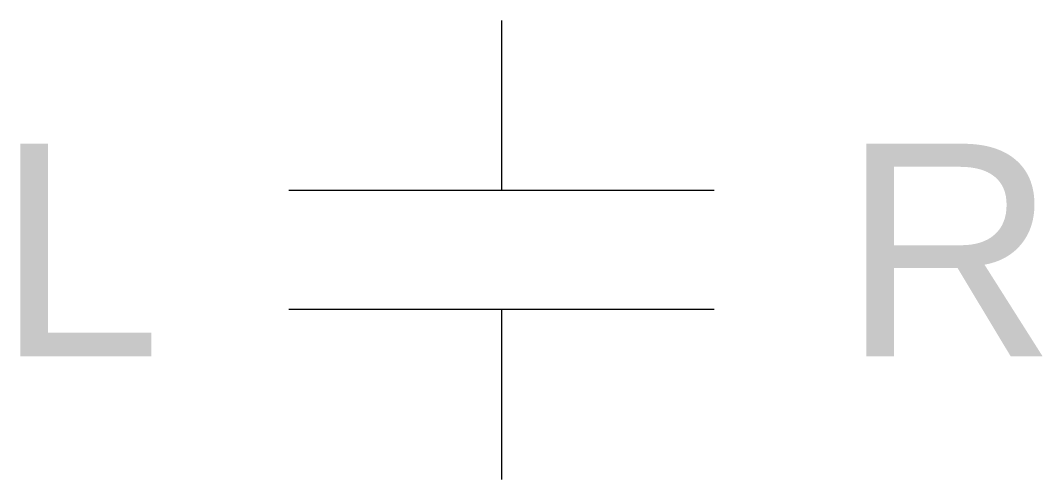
# Model space of a CAD drawing. Extents: x -5.7 to 6.4, y -2.7 to 2.7.
import ezdxf
from ezdxf.enums import TextEntityAlignment as Align

# ---------------------------------------------------------------- set-up
doc = ezdxf.new("R2010")
doc.units = 0
doc.layers.add('OBJECT', color=7, linetype='Continuous', lineweight=25)
doc.styles.add('textstyle3', font='')
doc.styles.get('textstyle3').set_extended_font_data('Arial')

msp = doc.modelspace()

# ---------------------------------------------------------------- linework, layer by layer
at = {"layer": 'OBJECT', "color": 0, "linetype": 'Continuous'}
for p, q in [((0, 2.7), (0, 0.7)), ((2.5, 0.7), (-2.5, 0.7)), ((2.5, -0.7), (-2.5, -0.7)), ((0, -0.7), (0, -2.7))]:
    msp.add_line(p, q, dxfattribs=at)

# ---------------------------------------------------------------- texts
at = {"layer": 'OBJECT', "style": 'textstyle3'}
msp.add_attdef('L', text='', height=2.5, dxfattribs=at).set_placement((-4, 0), align=Align.MIDDLE_RIGHT)
msp.add_attdef('R', text='', height=2.5, dxfattribs=at).set_placement((4, 0), align=Align.MIDDLE_LEFT)

doc.saveas('drawing.dxf')
